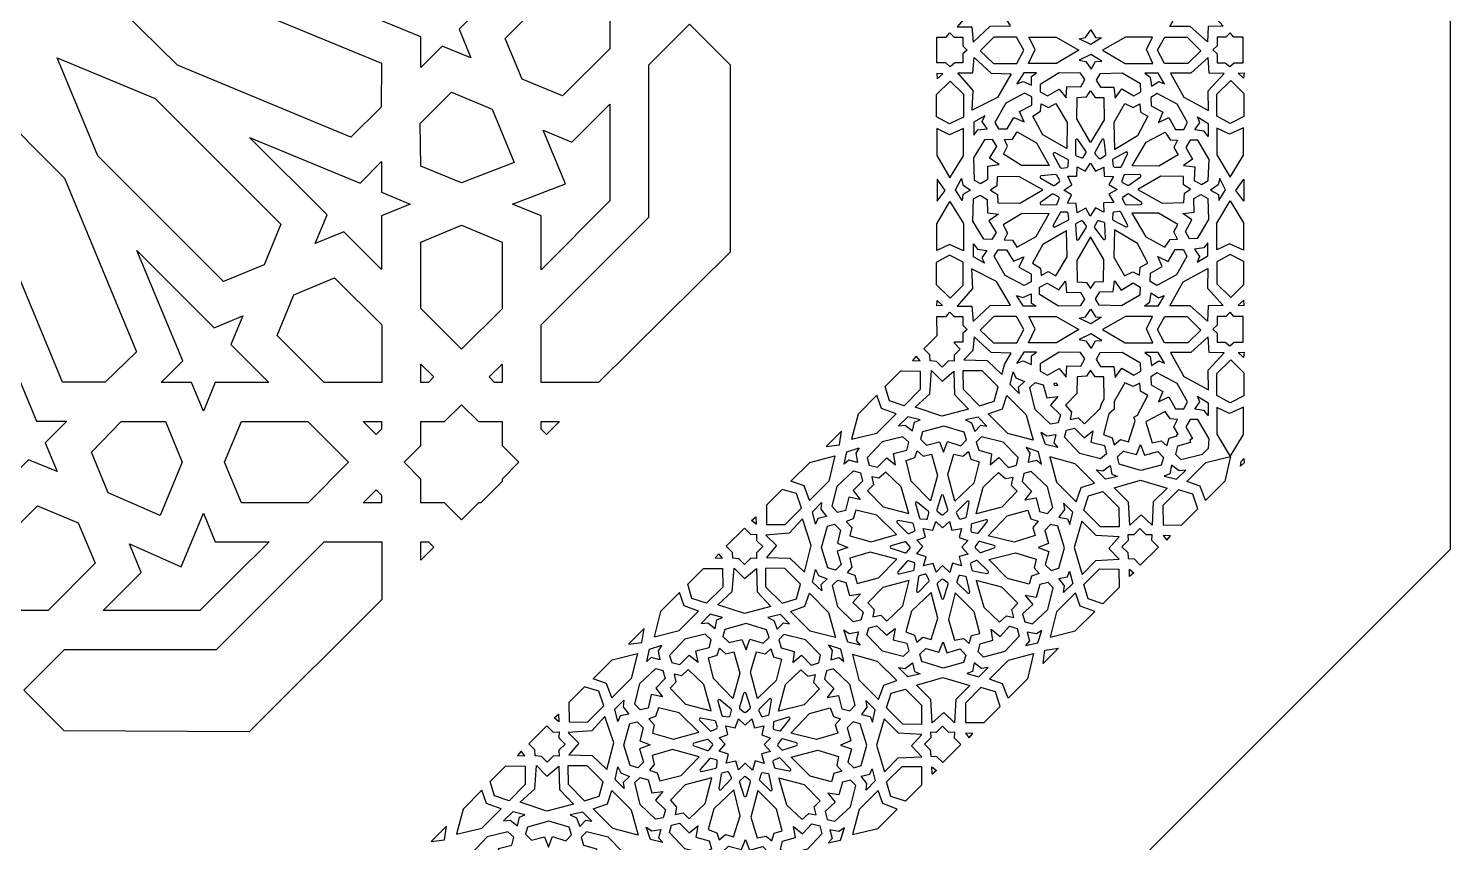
# Model space of a CAD drawing. Extents: x -600 to 600, y -600 to 600.
# Drawn here: x 46 to 600, y -363 to -46 of the extents above; entities that cross this region are included whole.
import ezdxf

# ---------------------------------------------------------------- set-up
doc = ezdxf.new("R2010")
doc.units = 0
doc.layers.get('0').update_dxf_attribs({"linetype": 'CONTINUOUS'})
doc.layers.add('PLAN_1', color=18, linetype='CONTINUOUS')

msp = doc.modelspace()

# ---------------------------------------------------------------- linework, layer by layer
for points in [[(428.51, -44.51), (423.1, -35.28), (413.32, -30.37), (413.65, -38.01), (407.7, -44.96), (413.51, -44.91), (414.01, -50.93), (420.63, -44.72)], [(490.6, -44.79), (495.75, -35.42), (505.39, -30.25), (505.28, -37.9), (511.41, -44.68), (505.61, -44.79), (505.28, -50.82), (498.49, -44.79)], [(399.88, -48.97), (403.4, -48.97), (404.93, -47.25), (406.57, -48.97), (410.01, -48.97), (410.01, -52.39), (411.65, -53.98), (410.01, -55.43), (410.01, -58.94), (406.82, -58.94), (404.96, -60.47), (403.29, -58.94), (399.88, -58.94)], [(416.72, -54.22), (421.87, -59.28), (430.96, -59.28), (433.69, -54), (430.85, -48.94), (422.09, -48.94)], [(438.08, -53.79), (435.67, -48.94), (446.29, -48.94), (455.16, -54), (446.4, -59.17), (435.56, -59.17)], [(459.86, -46.11), (461.61, -49.07), (463.99, -49.24), (459.8, -51.82), (455.22, -49.57), (457.78, -49.05)], [(481.5, -53.79), (483.91, -48.94), (473.28, -48.94), (464.41, -54), (473.17, -59.17), (484.02, -59.17)], [(502.75, -54.22), (497.6, -59.28), (488.51, -59.28), (485.77, -54), (488.62, -48.94), (497.38, -48.94)], [(519.13, -48.94), (515.61, -48.94), (514.08, -47.22), (512.44, -48.94), (509, -48.94), (509, -52.36), (507.36, -53.94), (509, -55.4), (509, -58.9), (512.19, -58.9), (514.05, -60.43), (515.72, -58.9), (519.13, -58.9)], [(428.83, -63.25), (423.42, -72.47), (413.64, -77.38), (413.96, -69.74), (408.02, -62.79), (413.83, -62.84), (414.32, -56.82), (420.94, -63.03)], [(459.93, -61.43), (461.68, -58.48), (464.06, -58.3), (459.87, -55.72), (455.29, -57.98), (457.85, -58.49)], [(490.92, -62.96), (496.07, -72.33), (505.71, -77.5), (505.6, -69.86), (511.73, -63.07), (505.93, -62.96), (505.6, -56.93), (498.81, -62.96)], [(405.02, -66.07), (410.16, -71.13), (410.16, -80.07), (404.8, -82.77), (399.65, -79.97), (399.65, -71.35)], [(399.85, -63.05), (400.01, -65.23), (402.15, -63.27)], [(436.75, -67.66), (436.67, -64.25), (438.61, -62.87), (433.66, -62.83), (430.95, -67.11), (433.41, -66.23)], [(450.18, -72.63), (450.53, -68.2), (455.98, -68.3), (457.54, -65.5), (455.83, -62.94), (447.5, -62.81), (440.06, -67.36), (440.1, -70.22), (442.98, -71.78), (447.54, -69.21)], [(469.32, -72.75), (471.89, -69.09), (476.55, -71.87), (479.32, -70.23), (479.16, -67.16), (472.03, -62.94), (463.27, -63.18), (461.84, -65.68), (463.53, -68.46), (468.78, -68.48)], [(483.47, -68.08), (486.37, -66.2), (488.58, -67.09), (486, -62.95), (480.88, -62.95), (482.94, -64.54)], [(514.35, -65.86), (519.49, -70.92), (519.49, -79.86), (514.13, -82.55), (508.98, -79.75), (508.98, -71.13)], [(519.54, -62.81), (519.38, -64.99), (517.25, -63.03)], [(433.87, -82.01), (431.99, -77.98), (436.79, -75.45), (436.77, -72.27), (434.01, -70.84), (426.67, -74.72), (422.42, -82.26), (423.88, -84.74), (427.17, -84.72), (429.87, -80.29)], [(459.76, -69.81), (461.51, -72.48), (464.85, -72.52), (465, -81.12), (459.76, -89.96), (454.37, -80.72), (454.53, -72.41), (458.14, -72.2)], [(486.15, -82.2), (490.22, -80.28), (492.86, -84.97), (496.1, -84.9), (497.51, -82.17), (493.45, -75.01), (485.72, -70.94), (483.23, -72.41), (483.29, -75.65), (487.83, -78.24)], [(440.48, -74.93), (443.32, -76.39), (446.25, -74.81), (450.64, -82.16), (450.46, -92.33), (441.18, -86.95), (437.21, -79.7), (440.25, -77.77)], [(478.88, -74.96), (479.13, -78.12), (482.05, -79.71), (478.03, -87.35), (469.14, -92.69), (468.87, -82.03), (473.02, -74.8), (476.3, -76.3)], [(419.43, -84.63), (417.54, -81.76), (418.46, -79.59), (414.23, -82.1), (414.2, -87.14), (415.83, -85.12)], [(500.38, -85.08), (502.27, -82.22), (501.35, -80.05), (505.58, -82.56), (505.61, -87.6), (503.98, -85.58)], [(404.69, -86.97), (399.76, -84.6), (399.76, -95.05), (404.91, -103.77), (410.16, -95.15), (410.16, -84.49)], [(426.14, -88.84), (429.34, -88.7), (431.08, -85.9), (438.62, -90.11), (443.62, -99.01), (432.85, -98.91), (425.73, -94.58), (427.38, -91.42)], [(493.65, -89.09), (492.17, -91.91), (493.8, -94.78), (486.3, -99.19), (475.88, -99.13), (481.35, -89.93), (488.75, -85.93), (490.74, -88.9)], [(513.91, -86.75), (508.98, -84.38), (508.98, -94.83), (514.13, -103.55), (519.38, -94.94), (519.38, -84.27)], [(424.05, -98.64), (420.33, -96.13), (423.15, -91.54), (421.47, -88.81), (418.36, -88.98), (414.07, -96), (414.34, -104.62), (416.88, -106.02), (419.7, -104.35), (419.72, -99.18)], [(495.88, -98.98), (500.37, -99.42), (500.15, -104.77), (502.95, -106.37), (505.6, -104.75), (505.91, -96.57), (501.46, -89.14), (498.55, -89.12), (496.89, -91.92), (499.41, -96.45)], [(457.86, -115.6), (454.44, -117.36), (454.1, -113.78), (450.69, -113.67), (452.23, -110.38), (449.24, -108.6), (452.39, -106.47), (450.81, -103.14), (454.4, -103.07), (454.54, -99.44), (457.67, -101.19), (459.73, -98.06), (461.66, -101.13), (464.9, -99.61), (464.96, -103.12), (468.65, -103.31), (466.85, -106.42), (470.15, -108.38), (466.89, -110.11), (468.77, -113.43), (464.79, -113.49), (464.84, -117.15), (461.68, -115.51), (459.62, -118.75)], [(399.92, -104.25), (399.92, -112.82), (403.11, -108.67)], [(412.9, -108.55), (409.89, -110.26), (409.71, -112.61), (407.09, -108.49), (409.38, -103.98), (409.91, -106.5)], [(420.79, -108.56), (423.49, -110.26), (423.55, -113.54), (432.21, -113.65), (441.1, -108.45), (431.75, -103.19), (423.38, -103.4), (423.19, -106.95)], [(498.69, -108.19), (495.97, -106.49), (495.9, -103.21), (487.15, -103.13), (478.2, -108.36), (487.65, -113.58), (496.09, -113.35), (496.28, -109.8)], [(506.51, -108.55), (509.52, -110.26), (509.69, -112.61), (512.32, -108.49), (510.03, -103.98), (509.5, -106.5)], [(519.49, -104.25), (519.49, -112.82), (516.3, -108.67)], [(423.83, -117.97), (420.11, -120.48), (422.93, -125.07), (421.25, -127.79), (418.14, -127.63), (413.85, -120.61), (414.12, -111.99), (416.66, -110.59), (419.48, -112.26), (419.5, -117.43)], [(495.66, -117.63), (500.15, -117.19), (499.93, -111.83), (502.73, -110.24), (505.38, -111.86), (505.69, -120.04), (501.24, -127.47), (498.33, -127.49), (496.67, -124.69), (499.19, -120.16)], [(404.69, -129.73), (399.76, -132.1), (399.76, -121.65), (404.91, -112.93), (410.16, -121.54), (410.16, -132.21)], [(513.91, -129.51), (508.98, -131.88), (508.98, -121.43), (514.13, -112.71), (519.38, -121.33), (519.38, -131.99)], [(426.08, -127.87), (429.28, -128.01), (431.02, -130.82), (438.56, -126.61), (443.56, -117.71), (432.79, -117.81), (425.67, -122.14), (427.32, -125.3)], [(493.59, -127.62), (492.11, -124.81), (493.74, -121.94), (486.24, -117.52), (475.82, -117.58), (481.29, -126.79), (488.69, -130.79), (490.68, -127.82)], [(440.42, -141.78), (443.26, -140.33), (446.19, -141.91), (450.58, -134.56), (450.4, -124.39), (441.12, -129.76), (437.15, -137.01), (440.19, -138.94)], [(459.7, -146.9), (461.45, -144.24), (464.79, -144.2), (464.94, -135.6), (459.71, -126.75), (454.31, -136), (454.47, -144.3), (458.08, -144.52)], [(478.82, -141.76), (479.07, -138.6), (481.99, -137), (477.97, -129.36), (469.08, -124.03), (468.81, -134.69), (472.97, -141.92), (476.24, -140.42)], [(419.3, -132.04), (417.41, -134.91), (418.33, -137.08), (414.1, -134.57), (414.07, -129.53), (415.7, -131.55)], [(433.66, -134.6), (431.77, -138.63), (436.57, -141.16), (436.55, -144.34), (433.79, -145.77), (426.46, -141.89), (422.2, -134.35), (423.66, -131.87), (426.95, -131.89), (429.65, -136.31)], [(485.93, -134.41), (490, -136.33), (492.64, -131.64), (495.88, -131.71), (497.29, -134.44), (493.23, -141.6), (485.51, -145.67), (483.01, -144.2), (483.07, -140.96), (487.61, -138.37)], [(500.25, -131.59), (502.14, -134.46), (501.22, -136.63), (505.46, -134.11), (505.48, -129.07), (503.86, -131.09)], [(404.96, -150.62), (410.1, -145.56), (410.1, -136.62), (404.74, -133.93), (399.59, -136.73), (399.59, -145.35)], [(514.35, -150.41), (519.49, -145.35), (519.49, -136.41), (514.13, -133.71), (508.98, -136.51), (508.98, -145.13)], [(428.51, -153.36), (423.1, -144.13), (413.32, -139.22), (413.65, -146.86), (407.7, -153.81), (413.51, -153.76), (414.01, -159.78), (420.63, -153.57)], [(449.97, -143.98), (450.31, -148.41), (455.76, -148.31), (457.32, -151.1), (455.61, -153.67), (447.29, -153.8), (439.84, -149.25), (439.88, -146.39), (442.77, -144.82), (447.32, -147.4)], [(469.11, -143.86), (471.67, -147.52), (476.33, -144.74), (479.1, -146.38), (478.94, -149.44), (471.81, -153.67), (463.05, -153.43), (461.62, -150.93), (463.31, -148.15), (468.56, -148.12)], [(490.6, -153.64), (495.75, -144.27), (505.39, -139.1), (505.28, -146.75), (511.41, -153.53), (505.61, -153.64), (505.28, -159.67), (498.49, -153.64)], [(436.62, -149.01), (436.54, -152.43), (438.48, -153.8), (433.54, -153.84), (430.82, -149.57), (433.29, -150.45)], [(483.34, -148.59), (486.24, -150.47), (488.46, -149.58), (485.88, -153.72), (480.75, -153.72), (482.81, -152.13)], [(399.76, -153.69), (399.92, -151.51), (402.06, -153.47)], [(459.86, -154.97), (461.61, -157.92), (463.99, -158.09), (459.8, -160.67), (455.22, -158.42), (457.78, -157.9)], [(519.59, -153.56), (519.43, -151.38), (517.29, -153.34)], [(416.72, -163.07), (421.87, -168.13), (430.96, -168.13), (433.69, -162.85), (430.85, -157.79), (422.09, -157.79)], [(438.08, -162.64), (435.67, -157.79), (446.29, -157.79), (455.16, -162.85), (446.4, -168.02), (435.56, -168.02)], [(481.5, -162.64), (483.91, -157.79), (473.28, -157.79), (464.41, -162.85), (473.17, -168.02), (484.02, -168.02)], [(502.75, -163.07), (497.6, -168.13), (488.51, -168.13), (485.77, -162.85), (488.62, -157.79), (497.38, -157.79)], [(519.13, -157.79), (515.61, -157.79), (514.08, -156.07), (512.44, -157.79), (509, -157.79), (509, -161.21), (507.36, -162.79), (509, -164.25), (509, -167.75), (512.19, -167.75), (514.05, -169.28), (515.72, -167.75), (519.13, -167.75)], [(459.93, -170.28), (461.68, -167.33), (464.06, -167.15), (459.87, -164.57), (455.29, -166.83), (457.85, -167.34)], [(490.92, -171.81), (496.07, -181.18), (505.71, -186.35), (505.6, -178.71), (511.73, -171.92), (505.93, -171.81), (505.6, -165.78), (498.81, -171.81)], [(436.75, -176.51), (436.67, -173.1), (438.61, -171.72), (433.66, -171.68), (430.95, -175.96), (433.41, -175.08)], [(450.18, -181.48), (450.53, -177.05), (455.98, -177.15), (457.54, -174.36), (455.83, -171.79), (447.5, -171.66), (440.06, -176.21), (440.1, -179.07), (442.98, -180.63), (447.54, -178.06)], [(469.32, -181.6), (471.89, -177.94), (476.55, -180.72), (479.32, -179.08), (479.16, -176.02), (472.03, -171.79), (463.27, -172.03), (461.84, -174.53), (463.53, -177.31), (468.78, -177.34)], [(519.54, -171.66), (519.38, -173.84), (517.25, -171.88)], [(391.8, -173.27), (390.38, -174.93), (393.27, -175.05)], [(483.47, -176.93), (486.37, -175.05), (488.58, -175.95), (486, -171.8), (480.88, -171.8), (482.94, -173.39)], [(514.35, -174.71), (519.49, -179.77), (519.49, -188.71), (514.13, -191.4), (508.98, -188.6), (508.98, -179.98)], [(393.32, -179.06), (393.38, -186.28), (387.06, -192.6), (381.36, -190.71), (379.7, -185.09), (385.79, -179)], [(412.15, -193.9), (401.8, -196.6), (391.42, -193.15), (397.05, -187.98), (397.77, -178.86), (401.84, -183), (406.45, -179.1), (406.73, -188.17)], [(409.98, -178.95), (410.04, -186.17), (416.47, -192.6), (422.13, -190.8), (423.7, -185.21), (417.5, -179.01)], [(433.99, -183.08), (431.52, -185.44), (431.92, -187.79), (428.39, -184.32), (429.5, -179.38), (430.62, -181.74)], [(486.15, -191.05), (490.22, -189.13), (492.86, -193.82), (496.1, -193.75), (497.51, -191.02), (493.45, -183.86), (485.72, -179.79), (483.23, -181.26), (483.29, -184.5), (487.83, -187.09)], [(446.98, -188.97), (444.1, -192.34), (448.02, -196.12), (447.15, -199.2), (444.13, -199.81), (438.15, -194.01), (436.1, -185.53), (438.15, -183.54), (441.3, -184.47), (442.7, -189.51)], [(378.31, -193.6), (376.5, -188.44), (369.12, -195.83), (366.59, -205.64), (376.4, -203.26), (383.94, -195.72)], [(425.39, -193.75), (427.11, -188.62), (434.62, -196.13), (437.31, -205.98), (427.46, -203.44), (419.8, -195.78)], [(500.38, -193.94), (502.27, -191.07), (501.35, -188.9), (505.58, -191.41), (505.61, -196.45), (503.98, -194.43)], [(513.91, -195.6), (508.98, -193.23), (508.98, -203.68), (514.13, -212.41), (519.38, -203.79), (519.38, -193.12)], [(390.39, -202.37), (391.08, -199.01), (393.27, -198.12), (388.5, -196.91), (384.91, -200.45), (387.49, -200.17)], [(414.63, -202.62), (416.99, -200.15), (419.34, -200.55), (415.87, -197.02), (410.93, -198.13), (413.29, -199.25)], [(362.72, -202.45), (356.66, -208.51), (361.85, -207.83)], [(383.75, -215.55), (382.9, -211.14), (388.13, -209.89), (388.87, -206.78), (386.56, -204.69), (378.56, -206.63), (372.66, -212.91), (373.47, -215.69), (376.64, -216.51), (380.3, -212.87)], [(402.46, -210.73), (403.97, -206.55), (409.16, -208.16), (411.39, -205.89), (410.45, -202.93), (402.52, -200.49), (394.18, -202.81), (393.46, -205.59), (395.8, -207.91), (400.84, -206.69)], [(420.62, -215.63), (424, -212.75), (427.78, -216.67), (430.86, -215.8), (431.47, -212.78), (425.67, -206.8), (417.19, -204.75), (415.2, -206.8), (416.13, -209.95), (421.17, -211.35)], [(446.21, -203.73), (445.36, -207.05), (446.92, -208.86), (442.14, -207.72), (440.49, -202.89), (442.67, -204.34)], [(460.6, -202.41), (459.83, -206.81), (465.09, -208.14), (465.89, -211.27), (463.61, -213.32), (455.58, -211.26), (449.56, -204.89), (450.31, -202.12), (453.47, -201.35), (457.2, -205.05)], [(368.86, -214.66), (365.52, -213.75), (363.74, -215.29), (364.8, -210.52), (369.6, -208.95), (368.19, -211.11)], [(392.16, -210.1), (394.52, -212.26), (397.73, -211.51), (400.08, -219.81), (397.33, -229.65), (389.79, -221.96), (387.81, -213.86), (391.22, -212.79)], [(412.13, -210.4), (413.11, -213.44), (416.3, -214.39), (414.21, -222.7), (406.89, -229.76), (404.13, -219.4), (406.45, -211.46), (409.96, -212.25)], [(435.43, -214.61), (438.76, -213.75), (440.57, -215.32), (439.43, -210.53), (434.59, -208.88), (436.04, -211.06)], [(479.19, -207.63), (480.71, -211.86), (485.89, -210.41), (488.13, -212.75), (487.19, -215.68), (479.26, -217.87), (470.92, -215.29), (470.2, -212.48), (472.53, -210.24), (477.57, -211.62)], [(348.08, -223.84), (342.92, -222.03), (350.3, -214.64), (360.11, -212.11), (357.74, -221.92), (350.2, -229.46)], [(456.09, -224.45), (461.22, -222.73), (453.71, -215.22), (443.85, -212.52), (446.39, -222.37), (454.06, -230.04)], [(467.32, -215.82), (468.05, -219.2), (470.24, -220.14), (465.49, -221.25), (461.86, -217.62), (464.45, -217.96)], [(491.31, -215.76), (490.61, -219.12), (488.43, -220.01), (493.2, -221.22), (496.78, -217.68), (494.2, -217.96)], [(369.93, -229.06), (365.52, -228.21), (364.27, -233.44), (361.16, -234.18), (359.07, -231.87), (361.01, -223.87), (367.29, -217.97), (370.07, -218.78), (370.89, -221.95), (367.25, -225.61)], [(374.44, -220.26), (375.13, -223.37), (372.85, -225.73), (378.91, -231.93), (388.87, -234.54), (385.98, -224.21), (379.91, -218.44), (377.26, -220.81)], [(429.38, -220.41), (428.74, -223.53), (431.07, -225.92), (425.1, -232.11), (415.14, -234.67), (417.86, -224.31), (423.85, -218.56), (426.55, -220.95)], [(434.07, -229.25), (438.47, -228.48), (439.8, -233.74), (442.92, -234.54), (444.98, -232.26), (442.92, -224.23), (436.55, -218.21), (433.78, -218.96), (433.01, -222.12), (436.7, -225.86)], [(468.89, -224.53), (479.15, -221.54), (489.63, -224.7), (484.14, -230.03), (483.68, -239.17), (479.5, -235.14), (475, -239.17), (474.46, -230.11)], [(333.49, -238.8), (340.71, -238.86), (347.03, -232.54), (345.14, -226.84), (339.52, -225.18), (333.43, -231.28)], [(470.81, -239.78), (463.59, -239.72), (457.16, -233.29), (458.96, -227.63), (464.55, -226.06), (470.75, -232.25)], [(487.96, -239.03), (495.18, -239.09), (501.5, -232.77), (499.61, -227.07), (493.99, -225.41), (487.9, -231.51)], [(356.77, -235.81), (353.41, -236.5), (352.52, -238.69), (351.31, -233.92), (354.85, -230.33), (354.57, -232.91)], [(447.37, -235.95), (450.75, -236.68), (451.69, -238.87), (452.8, -234.12), (449.17, -230.49), (449.51, -233.08)], [(327.65, -237.3), (329.31, -235.87), (329.42, -238.77)], [(348.21, -257.39), (350.91, -247.04), (347.47, -236.66), (342.29, -242.29), (333.18, -243), (337.32, -247.07), (333.41, -251.68), (342.49, -251.97)], [(364.52, -237.65), (366.68, -240.01), (365.92, -243.22), (374.23, -245.58), (384.07, -242.82), (376.38, -235.28), (368.28, -233.31), (367.21, -236.71)], [(395.66, -251.45), (392, -250.28), (394.3, -247.5), (391.96, -245.01), (395.37, -243.78), (394.52, -240.4), (398.25, -241.12), (399.49, -237.65), (402.08, -240.14), (404.74, -237.67), (405.72, -241.13), (409.39, -240.37), (408.58, -243.9), (411.95, -245.12), (409.52, -247.64), (411.98, -250.39), (408.51, -251.31), (409.46, -255.03), (405.93, -253.95), (404.91, -257.63), (402.06, -254.86), (399.51, -257.48), (398.43, -254.09), (394.68, -254.92)], [(439.27, -237.57), (437.21, -239.98), (438.15, -243.18), (429.9, -245.74), (419.85, -243.22), (427.19, -235.49), (435.24, -233.32), (436.5, -236.7)], [(456.26, -237.6), (453.28, -247.87), (456.44, -258.34), (461.77, -252.86), (470.9, -252.39), (466.87, -248.21), (470.91, -243.72), (461.84, -243.18)], [(324.81, -240.3), (327.3, -242.79), (329.6, -242.66), (329.54, -245.04), (331.97, -247.47), (329.55, -249.89), (329.59, -252.17), (327.4, -252.04), (324.93, -254.51), (322.67, -252.26), (320.27, -252.03), (320.17, -249.76), (317.76, -247.35)], [(365.12, -247.77), (360.93, -249.28), (362.54, -254.47), (360.27, -256.7), (357.31, -255.76), (354.87, -247.83), (357.19, -239.49), (359.98, -238.77), (362.29, -241.11), (361.07, -246.15)], [(439.29, -247.84), (443.52, -249.36), (442.07, -254.54), (444.41, -256.78), (447.34, -255.84), (449.53, -247.91), (446.94, -239.57), (444.14, -238.85), (441.9, -241.18), (443.28, -246.22)], [(486.13, -247.64), (483.64, -245.15), (483.77, -242.85), (481.4, -242.9), (478.97, -240.47), (476.55, -242.89), (474.27, -242.85), (474.4, -245.04), (471.92, -247.52), (474.18, -249.77), (474.41, -252.17), (476.67, -252.27), (479.08, -254.68)], [(489.44, -244.97), (490.87, -243.31), (487.97, -243.19)], [(314.83, -250.24), (313.41, -251.9), (316.3, -252.02)], [(364.82, -257.63), (367.86, -258.61), (368.81, -261.8), (377.12, -259.71), (384.18, -252.38), (373.82, -249.63), (365.88, -251.95), (366.67, -255.46)], [(439.71, -258.01), (436.68, -258.96), (435.8, -262.13), (427.37, -259.95), (420.05, -252.55), (430.43, -249.9), (438.49, -252.31), (437.8, -255.81)], [(316.35, -256.03), (316.41, -263.25), (310.09, -269.57), (304.39, -267.68), (302.73, -262.06), (308.83, -255.96)], [(335.19, -270.87), (324.84, -273.57), (314.45, -270.12), (320.08, -264.95), (320.8, -255.83), (324.87, -259.97), (329.48, -256.07), (329.76, -265.14)], [(333.01, -255.92), (333.07, -263.14), (339.5, -269.57), (345.17, -267.77), (346.73, -262.18), (340.54, -255.98)], [(357.02, -260.05), (354.55, -262.41), (354.95, -264.76), (351.42, -261.29), (352.53, -256.35), (353.65, -258.71)], [(447.31, -259.94), (450.67, -259.25), (451.56, -257.06), (452.77, -261.83), (449.23, -265.41), (449.51, -262.83)], [(470.78, -256.21), (470.84, -263.43), (464.52, -269.75), (458.82, -267.86), (457.16, -262.24), (463.25, -256.15)], [(476.61, -257.74), (474.95, -259.16), (474.83, -256.27)], [(301.34, -270.57), (299.53, -265.41), (292.15, -272.8), (289.62, -282.61), (299.43, -280.23), (306.97, -272.69)], [(348.42, -270.72), (350.14, -265.59), (357.65, -273.1), (360.35, -282.95), (350.49, -280.41), (342.83, -272.75)], [(370.01, -265.93), (367.13, -269.31), (371.05, -273.09), (370.18, -276.17), (367.16, -276.78), (361.18, -270.98), (359.13, -262.5), (361.18, -260.51), (364.33, -261.44), (365.73, -266.48)], [(374.83, -274.88), (377.95, -274.24), (380.34, -276.57), (386.53, -270.6), (389.09, -260.64), (378.73, -263.36), (372.97, -269.35), (375.37, -272.05)], [(391.99, -284.76), (394.4, -282.71), (397.59, -283.64), (400.15, -275.4), (397.64, -265.34), (389.91, -272.68), (387.74, -280.74), (391.11, -281.99)], [(412.43, -285.21), (413.38, -282.18), (416.55, -281.3), (414.37, -272.87), (406.97, -265.55), (404.32, -275.92), (406.73, -283.99), (410.23, -283.29)], [(429.77, -275.08), (429.05, -271.95), (431.32, -269.58), (425.2, -263.34), (415.17, -260.71), (418.15, -271.08), (424.29, -276.89), (426.93, -274.51)], [(434.3, -266.57), (437.16, -270.06), (433.22, -273.69), (434.08, -276.8), (437.09, -277.53), (443.1, -271.97), (445.2, -263.57), (443.16, -261.49), (440.01, -262.3), (438.58, -267.29)], [(455.7, -270.68), (453.89, -265.52), (446.5, -272.91), (443.97, -282.72), (453.78, -280.34), (461.32, -272.8)], [(313.42, -279.34), (314.11, -275.98), (316.3, -275.09), (311.53, -273.87), (307.95, -277.42), (310.52, -277.14)], [(337.66, -279.59), (340.02, -277.12), (342.37, -277.52), (338.9, -273.99), (333.96, -275.1), (336.32, -276.22)], [(285.75, -279.42), (279.69, -285.48), (284.88, -284.8)], [(306.78, -292.52), (305.93, -288.11), (311.16, -286.86), (311.91, -283.75), (309.59, -281.66), (301.59, -283.6), (295.69, -289.88), (296.5, -292.66), (299.67, -293.48), (303.34, -289.84)], [(325.49, -287.7), (327, -283.52), (332.19, -285.13), (334.42, -282.86), (333.48, -279.9), (325.55, -277.46), (317.21, -279.78), (316.49, -282.56), (318.83, -284.88), (323.87, -283.66)], [(343.66, -292.6), (347.03, -289.72), (350.81, -293.64), (353.89, -292.77), (354.5, -289.74), (348.7, -283.77), (340.22, -281.72), (338.23, -283.77), (339.16, -286.91), (344.2, -288.31)], [(369.24, -280.7), (368.39, -284.02), (369.96, -285.83), (365.17, -284.69), (363.52, -279.86), (365.7, -281.31)], [(383.63, -279.38), (382.86, -283.78), (388.12, -285.11), (388.92, -288.23), (386.64, -290.29), (378.61, -288.23), (372.59, -281.86), (373.34, -279.09), (376.5, -278.32), (380.24, -282.01)], [(420.96, -279.61), (424.44, -282.47), (428.07, -278.53), (431.18, -279.39), (431.91, -282.4), (426.35, -288.41), (417.95, -290.51), (415.88, -288.47), (416.68, -285.32), (421.67, -283.89)], [(435.06, -280.86), (435.97, -284.2), (434.43, -285.98), (439.2, -284.93), (440.77, -280.12), (438.61, -281.53)], [(291.89, -291.63), (288.55, -290.72), (286.77, -292.26), (287.83, -287.49), (292.64, -285.92), (291.22, -288.08)], [(315.19, -287.07), (317.55, -289.23), (320.76, -288.47), (323.11, -296.78), (320.36, -306.62), (312.82, -298.93), (310.84, -290.83), (314.25, -289.76)], [(335.16, -287.37), (336.14, -290.41), (339.33, -291.36), (337.24, -299.67), (329.92, -306.73), (327.16, -296.37), (329.48, -288.43), (332.99, -289.22)], [(358.46, -291.58), (361.79, -290.72), (363.6, -292.29), (362.46, -287.5), (357.62, -285.85), (359.07, -288.03)], [(402.22, -284.6), (403.74, -288.83), (408.92, -287.38), (411.16, -289.72), (410.22, -292.65), (402.29, -294.84), (393.95, -292.25), (393.23, -289.45), (395.56, -287.21), (400.6, -288.59)], [(447.27, -287), (441.21, -293.06), (441.89, -287.87)], [(271.11, -300.81), (265.95, -299), (273.33, -291.61), (283.14, -289.08), (280.77, -298.89), (273.23, -306.43)], [(379.12, -301.42), (384.25, -299.7), (376.74, -292.19), (366.89, -289.49), (369.43, -299.34), (377.09, -307.01)], [(390.35, -292.79), (391.08, -296.17), (393.27, -297.11), (388.52, -298.22), (384.89, -294.59), (387.48, -294.93)], [(414.34, -292.73), (413.65, -296.09), (411.46, -296.98), (416.23, -298.19), (419.81, -294.65), (417.24, -294.93)], [(425.46, -300.92), (420.3, -299.11), (427.69, -291.72), (437.49, -289.19), (435.12, -299), (427.58, -306.54)], [(292.96, -306.03), (288.56, -305.17), (287.3, -310.41), (284.19, -311.15), (282.1, -308.84), (284.04, -300.84), (290.32, -294.94), (293.1, -295.74), (293.92, -298.92), (290.28, -302.58)], [(297.47, -297.23), (298.16, -300.34), (295.89, -302.7), (301.94, -308.9), (311.9, -311.51), (309.01, -301.18), (302.94, -295.41), (300.29, -297.78)], [(352.41, -297.38), (351.77, -300.5), (354.1, -302.89), (348.13, -309.08), (338.17, -311.64), (340.89, -301.28), (346.88, -295.52), (349.58, -297.92)], [(357.11, -306.22), (361.5, -305.45), (362.83, -310.71), (365.96, -311.51), (368.01, -309.23), (365.95, -301.2), (359.58, -295.17), (356.81, -295.93), (356.04, -299.09), (359.74, -302.82)], [(391.92, -301.5), (402.19, -298.51), (412.66, -301.67), (407.17, -307), (406.71, -316.14), (402.53, -312.11), (398.03, -316.14), (397.49, -307.08)], [(256.52, -315.77), (263.74, -315.83), (270.06, -309.51), (268.17, -303.81), (262.55, -302.15), (256.46, -308.25)], [(393.84, -316.75), (386.62, -316.69), (380.19, -310.26), (381.99, -304.59), (387.58, -303.03), (393.78, -309.22)], [(410.99, -316), (418.21, -316.06), (424.53, -309.74), (422.64, -304.04), (417.02, -302.38), (410.93, -308.48)], [(279.8, -312.78), (276.44, -313.47), (275.55, -315.66), (274.34, -310.89), (277.88, -307.3), (277.6, -309.88)], [(287.55, -314.62), (289.71, -316.98), (288.96, -320.19), (297.26, -322.55), (307.1, -319.79), (299.41, -312.25), (291.31, -310.28), (290.24, -313.68)], [(362.3, -314.54), (360.24, -316.95), (361.18, -320.14), (352.93, -322.7), (342.88, -320.19), (350.22, -312.46), (358.27, -310.29), (359.53, -313.66)], [(370.4, -312.92), (373.79, -313.65), (374.72, -315.84), (375.83, -311.09), (372.2, -307.46), (372.54, -310.04)], [(250.68, -314.27), (252.34, -312.84), (252.46, -315.74)], [(271.24, -334.36), (273.94, -324.01), (270.5, -313.63), (265.32, -319.26), (256.21, -319.97), (260.35, -324.04), (256.44, -328.65), (265.52, -328.94)], [(288.15, -324.74), (283.96, -326.25), (285.57, -331.44), (283.31, -333.67), (280.35, -332.73), (277.9, -324.8), (280.22, -316.46), (283.01, -315.74), (285.32, -318.08), (284.1, -323.12)], [(318.69, -328.42), (315.03, -327.25), (317.33, -324.47), (314.99, -321.98), (318.4, -320.74), (317.55, -317.37), (321.28, -318.09), (322.52, -314.62), (325.11, -317.11), (327.77, -314.64), (328.75, -318.1), (332.42, -317.33), (331.61, -320.87), (334.98, -322.09), (332.55, -324.61), (335.02, -327.36), (331.54, -328.28), (332.49, -332), (328.96, -330.92), (327.94, -334.6), (325.09, -331.83), (322.54, -334.44), (321.46, -331.06), (317.71, -331.88)], [(362.32, -324.8), (366.55, -326.32), (365.1, -331.51), (367.44, -333.75), (370.37, -332.81), (372.56, -324.88), (369.98, -316.54), (367.17, -315.82), (364.93, -318.15), (366.31, -323.19)], [(379.29, -314.57), (376.31, -324.84), (379.47, -335.31), (384.8, -329.82), (393.93, -329.36), (389.9, -325.18), (393.94, -320.69), (384.87, -320.15)], [(247.84, -317.27), (250.33, -319.76), (252.63, -319.63), (252.57, -322.01), (255, -324.44), (252.58, -326.86), (252.62, -329.14), (250.43, -329), (247.96, -331.48), (245.7, -329.23), (243.3, -329), (243.21, -326.73), (240.79, -324.32)], [(409.16, -324.6), (406.67, -322.11), (406.8, -319.81), (404.43, -319.87), (402, -317.44), (399.58, -319.86), (397.3, -319.82), (397.43, -322.01), (394.95, -324.49), (397.21, -326.74), (397.44, -329.14), (399.7, -329.24), (402.12, -331.65)], [(412.47, -321.94), (413.9, -320.28), (411.01, -320.16)], [(287.85, -334.6), (290.89, -335.58), (291.84, -338.77), (300.15, -336.68), (307.21, -329.35), (296.85, -326.6), (288.91, -328.92), (289.7, -332.43)], [(362.75, -334.98), (359.71, -335.93), (358.83, -339.1), (350.4, -336.92), (343.09, -329.52), (353.46, -326.87), (361.52, -329.28), (360.83, -332.78)], [(237.86, -327.21), (236.44, -328.87), (239.33, -328.99)], [(239.38, -333), (239.44, -340.22), (233.12, -346.54), (227.42, -344.65), (225.76, -339.03), (231.86, -332.93)], [(258.22, -347.84), (247.87, -350.54), (237.48, -347.09), (243.11, -341.92), (243.83, -332.8), (247.9, -336.94), (252.51, -333.04), (252.79, -342.11)], [(256.04, -332.89), (256.1, -340.11), (262.53, -346.54), (268.2, -344.74), (269.76, -339.15), (263.57, -332.95)], [(280.05, -337.02), (277.58, -339.38), (277.98, -341.72), (274.45, -338.26), (275.56, -333.32), (276.68, -335.68)], [(293.04, -342.9), (290.16, -346.28), (294.08, -350.06), (293.21, -353.14), (290.19, -353.75), (284.21, -347.95), (282.16, -339.47), (284.21, -337.48), (287.36, -338.41), (288.76, -343.45)], [(297.86, -351.85), (300.98, -351.2), (303.37, -353.54), (309.56, -347.57), (312.12, -337.61), (301.76, -340.33), (296, -346.32), (298.4, -349.02)], [(352.81, -352.04), (352.08, -348.92), (354.35, -346.55), (348.23, -340.31), (338.2, -337.68), (341.19, -348.05), (347.32, -353.86), (349.96, -351.48)], [(370.34, -336.9), (373.71, -336.21), (374.59, -334.03), (375.81, -338.8), (372.26, -342.38), (372.54, -339.8)], [(393.81, -333.18), (393.87, -340.4), (387.55, -346.72), (381.85, -344.83), (380.19, -339.21), (386.29, -333.12)], [(399.64, -334.71), (397.98, -336.13), (397.86, -333.24)], [(224.38, -347.54), (222.57, -342.38), (215.18, -349.77), (212.65, -359.58), (222.46, -357.2), (230, -349.66)], [(271.45, -347.69), (273.17, -342.56), (280.68, -350.07), (283.38, -359.92), (273.52, -357.38), (265.86, -349.71)], [(315.02, -361.73), (317.43, -359.68), (320.63, -360.61), (323.18, -352.37), (320.67, -342.31), (312.94, -349.65), (310.77, -357.71), (314.15, -358.96)], [(335.46, -362.18), (336.41, -359.15), (339.58, -358.27), (337.4, -349.84), (330, -342.52), (327.35, -352.89), (329.76, -360.96), (333.26, -360.26)], [(357.33, -343.54), (360.19, -347.03), (356.25, -350.66), (357.11, -353.77), (360.12, -354.5), (366.13, -348.93), (368.23, -340.54), (366.19, -338.46), (363.04, -339.27), (361.61, -344.26)], [(378.73, -347.65), (376.92, -342.49), (369.53, -349.88), (367, -359.68), (376.81, -357.31), (384.35, -349.77)], [(236.45, -356.31), (237.14, -352.94), (239.33, -352.06), (234.56, -350.84), (230.98, -354.39), (233.55, -354.11)], [(248.52, -364.67), (250.03, -360.49), (255.22, -362.1), (257.46, -359.83), (256.51, -356.87), (248.58, -354.43), (240.25, -356.75), (239.52, -359.53), (241.86, -361.85), (246.9, -360.63)], [(260.69, -356.56), (263.05, -354.09), (265.4, -354.49), (261.93, -350.96), (256.99, -352.07), (259.35, -353.19)], [(208.78, -356.39), (202.72, -362.45), (207.91, -361.77)], [(229.81, -369.49), (228.96, -365.08), (234.19, -363.83), (234.94, -360.71), (232.62, -358.63), (224.62, -360.57), (218.72, -366.85), (219.53, -369.63), (222.7, -370.45), (226.37, -366.81)], [(266.69, -369.57), (270.06, -366.69), (273.85, -370.61), (276.92, -369.73), (277.53, -366.71), (271.73, -360.74), (263.25, -358.68), (261.26, -360.74), (262.19, -363.88), (267.23, -365.28)], [(292.28, -357.67), (291.42, -360.99), (292.99, -362.8), (288.2, -361.66), (286.55, -356.83), (288.73, -358.28)], [(306.66, -356.35), (305.89, -360.75), (311.15, -362.08), (311.95, -365.2), (309.67, -367.26), (301.64, -365.2), (295.62, -358.83), (296.37, -356.06), (299.53, -355.29), (303.27, -358.98)], [(343.99, -356.58), (347.47, -359.44), (351.1, -355.5), (354.21, -356.35), (354.94, -359.37), (349.38, -365.38), (340.98, -367.48), (338.91, -365.44), (339.71, -362.29), (344.7, -360.86)], [(358.09, -357.83), (359, -361.17), (357.46, -362.95), (362.23, -361.89), (363.8, -357.09), (361.65, -358.5)], [(325.25, -361.56), (326.77, -365.8), (331.95, -364.35), (334.19, -366.69), (333.25, -369.62), (325.32, -371.81), (316.99, -369.22), (316.26, -366.42), (318.59, -364.17), (323.64, -365.56)]]:
    msp.add_lwpolyline(points, close=True)
at = {"layer": 'PLAN_1'}
for points in [[(248.53, -600), (600, -248.53), (600, 248.53), (248.53, 600), (-248.53, 600), (-600, 248.53), (-600, -248.53), (-248.53, -600)], [(207.53, -31.12), (228.38, -31.12), (213.63, -45.86), (218.26, -57.03), (207.09, -52.4), (198.71, -60.79), (198.71, -48.84), (155.64, -31.09), (198.28, -31.13), (202.9, -19.96)], [(115.83, -31.11), (183.46, -59.11), (183.25, -76.18), (171.53, -87.9), (103.9, -59.9), (74.83, -31.11)], [(272.35, -53.46), (253.99, -71.82), (238.18, -65.27), (231.62, -49.42), (249.94, -31.1), (272.35, -31.1)], [(319.28, -59.79), (319.28, -132.75), (268.04, -183.48), (245.68, -183.48), (245.68, -161.07), (287.61, -119.13), (287.61, -59.75), (303.43, -43.94)], [(95.26, -72.85), (144.21, -121.8), (137.64, -137.64), (121.79, -144.19), (72.82, -95.23), (56.98, -56.99)], [(226.51, -76.95), (235.14, -97.77), (214.58, -105.76), (198.72, -99.19), (198.5, -82.54), (210.66, -70.38)], [(59.9, -103.9), (87.93, -171.52), (75.71, -183.45), (59.13, -183.45), (31.11, -115.83), (30.91, -74.91)], [(272.34, -112.68), (245.68, -139.59), (245.68, -118.64), (234.5, -114.01), (255.08, -106.06), (246.44, -85.2), (257.61, -89.83), (272.42, -75.02)], [(175.11, -105.81), (183.48, -97.45), (183.48, -109.39), (194.65, -114.02), (183.48, -118.64), (183.48, -139.5), (168.74, -124.75), (157.57, -129.37), (162.2, -118.2), (132.03, -88.08)], [(230.39, -128.81), (230.39, -154.77), (214.57, -170.59), (198.72, -154.74), (198.72, -128.82), (214.57, -122.26)], [(118.19, -162.21), (129.36, -157.58), (124.74, -168.75), (139.49, -183.49), (118.63, -183.49), (114.01, -194.66), (109.38, -183.49), (97.52, -183.49), (105.97, -175.04), (88.07, -132.04)], [(183.49, -161.12), (183.49, -183.49), (161.07, -183.49), (142.75, -165.16), (149.31, -149.31), (165.13, -142.76)], [(49, -198.65), (60.84, -198.65), (52.39, -207.09), (57.01, -218.26), (45.85, -213.63), (31.1, -228.38), (31.1, -207.53), (19.94, -202.9), (31.11, -198.28), (31.08, -155.64)], [(399.93, -165.27), (399.88, -157.83), (403.4, -157.83), (404.93, -156.1), (406.57, -157.83), (410.01, -157.83), (410.01, -161.24), (411.65, -162.83), (410.01, -164.28), (410.01, -167.79), (406.82, -167.79), (406.47, -167.97), (406.51, -168.07), (408.94, -170.5), (406.52, -172.92), (406.56, -175.2), (404.37, -175.07), (401.89, -177.54), (399.64, -175.29), (397.24, -175.06), (397.14, -172.79), (394.73, -170.38)], [(413.78, -171), (410.38, -174.71), (419.46, -175), (425.18, -180.42), (426.33, -176.2), (428.83, -172.1), (420.94, -171.88), (414.32, -165.67)], [(203.79, -181.38), (201.69, -183.48), (198.72, -183.48), (198.72, -176.32)], [(230.41, -183.48), (227.47, -183.48), (225.37, -181.38), (230.41, -176.33)], [(454.43, -187.84), (449.94, -192.38), (452.34, -195.08), (451.8, -197.91), (454.92, -197.27), (457.31, -199.6), (463.5, -193.63), (463.93, -191.78), (465, -189.97), (464.85, -181.37), (461.51, -181.33), (459.76, -178.66), (458.14, -181.05), (454.53, -181.26)], [(446.95, -184.74), (445.78, -184.83), (445.39, -184.09), (446.25, -183.66)], [(468.97, -193.86), (466.88, -195.71), (464.71, -203.77), (468.08, -205.03), (468.96, -207.79), (471.37, -205.74), (474.56, -206.67), (477.12, -198.43), (476.61, -197.03), (478.03, -196.2), (482.05, -188.56), (479.13, -186.97), (478.88, -183.81), (476.3, -185.15), (473.02, -183.65), (468.87, -190.88)], [(221.17, -198.78), (230.45, -198.78), (230.41, -208.02), (236.98, -214.58), (230.45, -221.19), (230.45, -222.1), (222.08, -230.47), (221.17, -230.47), (214.56, -236.99), (208, -230.43), (198.72, -230.43), (198.72, -221.15), (192.19, -214.62), (198.72, -208.02), (198.72, -198.74), (208, -198.74), (214.56, -192.17)], [(105.76, -214.58), (97.13, -235.4), (76.94, -226.51), (70.38, -210.66), (82, -198.73), (99.19, -198.72)], [(154.75, -198.72), (170.59, -214.57), (154.78, -230.39), (128.81, -230.39), (122.27, -214.57), (128.83, -198.72)], [(183.47, -201.69), (181.37, -203.79), (176.31, -198.73), (183.47, -198.73)], [(247.76, -203.77), (245.68, -201.69), (245.68, -198.74), (252.79, -198.74)], [(481.25, -198.95), (481.29, -198.96), (483.7, -207.02), (487.2, -206.32), (489.39, -208.24), (490.34, -205.21), (493.52, -204.33), (493.25, -203.92), (493.8, -203.63), (492.17, -200.76), (493.65, -197.94), (490.74, -197.75), (488.75, -194.78), (481.35, -198.78)], [(498.35, -206.03), (498.64, -206.92), (493.65, -208.35), (492.84, -211.5), (494.92, -213.54), (503.32, -211.44), (505.72, -209.08), (505.91, -205.42), (501.46, -197.99), (498.55, -197.97), (496.89, -200.77), (499.41, -205.3)], [(514.19, -212.43), (512.09, -222.03), (504.55, -229.57), (502.43, -223.95), (497.27, -222.14), (504.65, -214.75)], [(519.6, -214.83), (518.18, -216.09), (518.45, -214.36), (519.49, -213.11)], [(183.47, -227.48), (183.47, -230.42), (176.32, -230.42), (181.37, -225.38)], [(65.27, -238.18), (71.83, -253.99), (53.47, -272.35), (31.1, -272.35), (31.1, -249.93), (49.42, -231.61)], [(118.64, -245.68), (139.59, -245.68), (112.68, -272.34), (75.02, -272.42), (89.83, -257.61), (85.2, -246.44), (105.37, -255.36), (114.01, -234.5)], [(183.49, -268.04), (131.89, -319.63), (59.79, -319.28), (43.98, -303.46), (59.83, -287.61), (119.13, -287.61), (161.12, -245.62), (183.49, -245.62)], [(203.77, -247.75), (198.74, -252.78), (198.74, -245.67), (201.7, -245.67)]]:
    msp.add_lwpolyline(points, close=True, dxfattribs=at)
for points in [[(454.76, -88.84, 0.732746), (453.85, -89.12), (453.84, -94.78, 0.315853), (454.17, -95.25), (456.26, -96.01, 0.362683), (456.86, -95.79), (457.96, -93.91, 0.292503), (457.94, -93.37)], [(445.88, -94.01, 0.735766), (445.21, -94.69), (447.87, -99.71, 0.311909), (448.38, -99.97), (450.58, -99.69, 0.366747), (451.02, -99.21), (451.1, -97.04, 0.290378), (450.83, -96.58)], [(465.07, -89.11, 0.732368), (464.13, -88.93), (461.41, -93.91, 0.318603), (461.47, -94.49), (462.95, -96.12, 0.361754), (463.58, -96.22), (465.45, -95.07, 0.29095), (465.69, -94.59)], [(471.72, -99.37), (474.15, -94.41, 0.735546), (473.46, -93.76), (468.46, -96.55, 0.317083), (468.21, -97.07), (468.57, -99.23, 0.365493), (469.06, -99.65), (471.27, -99.65, 0.28663)], [(446.06, -102.51), (440.48, -103.01, 0.739098), (440.29, -103.95), (445.3, -106.73, 0.310164), (445.86, -106.67), (447.56, -105.26, 0.370667), (447.66, -104.61), (446.53, -102.75, 0.286026)], [(474.59, -106.57), (479.18, -103.41, 0.738743), (478.89, -102.5), (473.13, -102.54, 0.312956), (472.67, -102.87), (471.92, -104.93, 0.369759), (472.14, -105.54), (474.07, -106.6, 0.284385)], [(444.82, -110.17), (440.22, -113.32, 0.738772), (440.5, -114.23), (446.26, -114.21, 0.312907), (446.73, -113.88), (447.49, -111.82, 0.369823), (447.26, -111.21), (445.34, -110.15, 0.284353)], [(473.62, -114.28), (479.22, -114.16, 0.738868), (479.48, -113.24), (474.67, -110.12, 0.310076), (474.11, -110.14), (472.32, -111.44, 0.370469), (472.17, -112.07), (473.17, -114.01, 0.286462)], [(447.86, -117.36), (445.2, -122.21, 0.735891), (445.87, -122.9), (450.99, -120.32, 0.316728), (451.26, -119.82), (451, -117.64, 0.366006), (450.53, -117.2), (448.32, -117.1, 0.286247)], [(453.85, -122.06), (454.18, -127.56, 0.732508), (455.11, -127.79), (458.09, -122.95, 0.318711), (458.05, -122.37), (456.66, -120.66, 0.361903), (456.04, -120.54), (454.11, -121.59, 0.290601)], [(461.28, -123.21), (464.57, -127.67, 0.732886), (465.48, -127.36), (465.33, -121.7, 0.315681), (464.99, -121.24), (462.89, -120.53, 0.362806), (462.29, -120.77), (461.24, -122.68, 0.292456)], [(468.52, -120.25), (473.48, -122.82, 0.735761), (474.15, -122.14), (471.49, -117.12, 0.311905), (470.98, -116.86), (468.77, -117.14, 0.366756), (468.34, -117.62), (468.25, -119.79, 0.290377)], [(395.69, -236.85, 0.370619), (396.22, -236.47), (396.74, -234.35, 0.286026), (396.58, -233.85), (392.28, -230.26, 0.73907), (391.48, -230.78), (393.06, -236.29, 0.31023), (393.49, -236.65)], [(402.42, -235.02), (404.01, -233.55, 0.290359), (404.15, -233.03), (402.46, -227.71, 0.735795), (401.51, -227.71), (399.84, -233.14, 0.311909), (400.01, -233.69), (401.77, -235.05, 0.366744)], [(407.54, -233.89, 0.315853), (407.44, -234.45), (408.38, -236.46, 0.362683), (408.97, -236.74), (411.07, -236.18, 0.292503), (411.43, -235.78), (412.4, -230.33, 0.732746), (411.55, -229.89)], [(390.28, -238.38), (384.81, -237.36, 0.738744), (384.36, -238.21), (388.45, -242.26, 0.312927), (389.01, -242.36), (391, -241.44, 0.369802), (391.27, -240.85), (390.67, -238.74, 0.284372)], [(418.96, -237.02), (413.51, -238.62, 0.318563), (413.15, -239.07), (413.04, -241.27, 0.361795), (413.42, -241.79), (415.55, -242.3, 0.290947), (416.06, -242.12), (419.49, -237.81, 0.732371)], [(387.35, -245.62), (382.04, -247.17, 0.735891), (382.02, -248.13), (387.47, -249.93, 0.316735), (388.02, -249.76), (389.37, -248.04, 0.365937), (389.34, -247.4), (387.86, -245.77, 0.286306)], [(416.94, -249.77), (422.17, -247.99, 0.73556), (422.14, -247.03), (416.63, -245.47, 0.317093), (416.08, -245.66), (414.81, -247.45, 0.365482), (414.87, -248.09), (416.42, -249.65, 0.28662)], [(384.61, -257.31, 0.732491), (385.1, -258.12), (390.63, -256.81, 0.318685), (391.01, -256.37), (391.24, -254.18, 0.361942), (390.88, -253.65), (388.77, -253.03, 0.290601), (388.26, -253.18)], [(413.15, -253.84, 0.369737), (412.88, -254.43), (413.49, -256.54, 0.284405), (413.88, -256.89), (419.36, -257.9, 0.738716), (419.8, -257.05), (415.7, -253.01, 0.312977), (415.14, -252.92)], [(391.88, -264.73, 0.732886), (392.74, -265.15), (396.64, -261.05, 0.315624), (396.72, -260.48), (395.73, -258.49, 0.362863), (395.14, -258.23), (393.05, -258.84, 0.292456), (392.7, -259.25)], [(402.29, -260.25, 0.366754), (401.64, -260.28), (400.06, -261.76, 0.290358), (399.92, -262.27), (401.61, -267.59, 0.73579), (402.56, -267.59), (404.22, -262.16, 0.311905), (404.05, -261.62)], [(407.75, -261.66), (411.79, -265.53, 0.738868), (412.62, -265.06), (411.43, -259.46, 0.310076), (411.02, -259.08), (408.83, -258.73, 0.370469), (408.28, -259.07), (407.61, -261.14, 0.286462)], [(325.49, -304.68, 0.735766), (324.54, -304.68), (322.87, -310.11, 0.311968), (323.04, -310.66), (324.8, -312.02, 0.366684), (325.45, -311.99), (327.04, -310.52, 0.29038), (327.18, -310)], [(319.61, -310.82), (315.31, -307.23, 0.739098), (314.51, -307.75), (316.09, -313.26, 0.310164), (316.52, -313.62), (318.72, -313.82, 0.370667), (319.25, -313.44), (319.77, -311.32, 0.286026)], [(335.43, -307.3, 0.732746), (334.58, -306.86), (330.57, -310.85, 0.315908), (330.48, -311.42), (331.42, -313.43, 0.362625), (332, -313.7), (334.1, -313.15, 0.292503), (334.47, -312.75)], [(313.31, -315.35), (307.84, -314.33, 0.738744), (307.39, -315.17), (311.48, -319.23, 0.312907), (312.04, -319.33), (314.03, -318.41, 0.369769), (314.3, -317.82), (313.7, -315.71, 0.284424)], [(342.52, -314.78, 0.732371), (341.99, -313.99), (336.54, -315.59, 0.318563), (336.18, -316.04), (336.07, -318.24, 0.361795), (336.45, -318.76), (338.58, -319.27, 0.290947), (339.09, -319.09)], [(310.38, -322.59), (305.07, -324.14, 0.735862), (305.06, -325.09), (310.5, -326.9, 0.316748), (311.05, -326.73), (312.4, -325.01, 0.365945), (312.38, -324.36), (310.89, -322.74, 0.286306)], [(339.97, -326.74), (345.2, -324.95, 0.735546), (345.17, -324), (339.66, -322.44, 0.317083), (339.11, -322.63), (337.84, -324.42, 0.365493), (337.9, -325.06), (339.45, -326.62, 0.28663)], [(307.64, -334.28, 0.73251), (308.13, -335.09), (313.66, -333.78, 0.318673), (314.04, -333.34), (314.27, -331.15, 0.361942), (313.91, -330.62), (311.81, -330, 0.2906), (311.29, -330.15)], [(336.91, -333.86), (342.39, -334.87, 0.738748), (342.83, -334.02), (338.73, -329.98, 0.312933), (338.17, -329.89), (336.18, -330.81, 0.369759), (335.91, -331.4), (336.52, -333.51, 0.284405)], [(314.91, -341.7, 0.732886), (315.77, -342.12), (319.67, -338.02, 0.315624), (319.75, -337.45), (318.76, -335.46, 0.362893), (318.17, -335.2), (316.08, -335.81, 0.292428), (315.73, -336.22)], [(324.64, -344.56, 0.73579), (325.59, -344.56), (327.25, -339.13, 0.311905), (327.08, -338.58), (325.32, -337.22, 0.366754), (324.68, -337.25), (323.09, -338.73, 0.290358), (322.95, -339.24)], [(330.78, -338.62), (334.82, -342.5, 0.738841), (335.66, -342.03), (334.46, -336.43, 0.310095), (334.05, -336.04), (331.86, -335.7, 0.37044), (331.31, -336.04), (330.65, -338.11, 0.286489)]]:
    msp.add_lwpolyline(points, format="xyb", close=True, dxfattribs=at)

doc.saveas('drawing.dxf')
